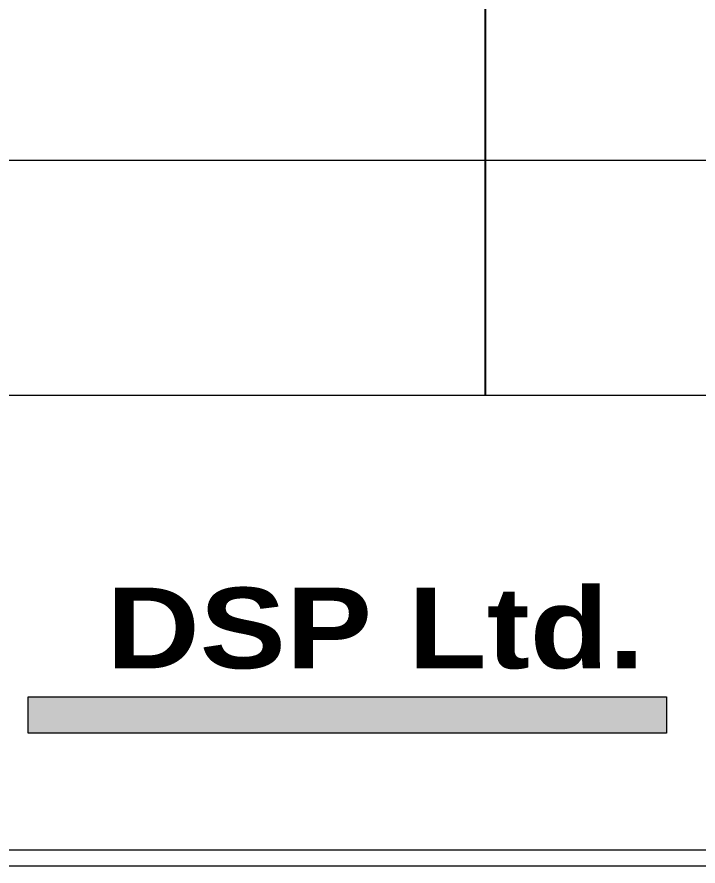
# Model space of a CAD drawing. Header units: millimetres. Extents: x 107 to 2900, y 85 to 3996.
# Drawn here: x 645.9 to 674.01, y 101.81 to 136.88 of the extents above; entities that cross this region are included whole.
import ezdxf

# ---------------------------------------------------------------- set-up
doc = ezdxf.new("R2010")
doc.units = ezdxf.units.MM
for name, color, linetype in [('40', 4, 'Continuous'), ('70', 7, 'Continuous'), ('ASHADE', 7, 'Continuous')]:
    doc.layers.add(name, color=color, linetype=linetype)
doc.styles.get("Standard").update_dxf_attribs({"font": 'BareunDotumPro1.ttf'})

# ---------------------------------------------------------------- blocks, each defined once
blk = doc.blocks.new('abcde')
at = {"layer": 'ASHADE', "lineweight": 5}
blk.add_hatch(color=5, dxfattribs=at).paths.add_polyline_path([(6745.16, 94.93), (6745.16, 103.27), (6891.57, 103.27), (6891.57, 94.93)])
for p, q in [((6745.16, 94.93), (6745.16, 103.27)), ((6891.57, 103.27), (6891.57, 94.93))]:
    blk.add_line(p, q, dxfattribs=at)
at = {"layer": 'ASHADE', "color": 5, "lineweight": 5}
for p, q in [((6745.16, 103.27), (6891.57, 103.27)), ((6891.57, 94.93), (6745.16, 94.93))]:
    blk.add_line(p, q, dxfattribs=at)
at = {"layer": 'ASHADE', "lineweight": 5, "insert": (6763.1, 128.35), "char_height": 18.5261, "width": 329.6254, "attachment_point": 1}
blk.add_mtext('{\\fArial Black|b0|i0|c0|p34;DSP Ltd.}', dxfattribs=at)

msp = doc.modelspace()

# ---------------------------------------------------------------- linework, layer by layer
at = {"layer": '40', "color": 0}
msp.add_line((665.241, 121.244), (665.241, 162.272), dxfattribs=at)
at = {"layer": '40', "color": 0, "lineweight": 13}
for p, q in [((934.73, 130.961), (611.256, 130.961)), ((934.73, 121.244), (611.256, 121.244))]:
    msp.add_line(p, q, dxfattribs=at)
at = {"layer": '70', "color": 0, "lineweight": 13}
for points in [[(935.162, 101.81), (114.601, 101.81), (114.601, 684.84), (935.162, 684.84)], [(934.514, 102.458), (115.249, 102.458), (115.249, 684.192), (934.514, 684.192)]]:
    msp.add_lwpolyline(points, close=True, dxfattribs=at)

# ---------------------------------------------------------------- block references
at = {"color": 0, "xscale": 0.18, "yscale": 0.18, "zscale": 0.18}
msp.add_blockref('abcde', (-567.766, 90.207), dxfattribs=at)

doc.saveas('drawing.dxf')
